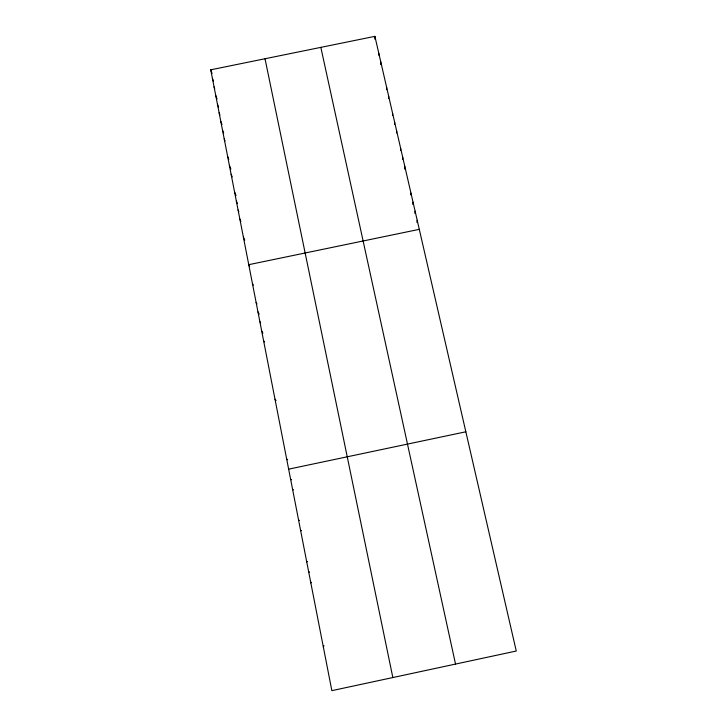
<?xml version="1.0" encoding="UTF-8"?>
<svg xmlns="http://www.w3.org/2000/svg" width="727" height="727" viewBox="0 0 727 727"><rect width="100%" height="100%" fill="white"/><g stroke="black" fill="none" stroke-linecap="round" stroke-linejoin="round"><path stroke-width="1.09" d="M378.785 55.179L378.794 53.289M380.73 64.585L380.757 61.804M386.619 89.721L386.673 87.513M388.591 98.318L388.654 96.146M392.562 115.584L392.644 113.503M394.561 124.272L394.652 122.227M396.56 132.986L396.66 130.978M400.586 150.498L400.713 148.581M402.613 159.304L402.749 157.423M404.566 169.064L404.785 166.301M410.773 194.836L410.955 193.128M412.772 204.351L413.027 202.133M414.835 213.329L415.108 211.166M416.907 222.344L417.189 220.236M323.351 647.048L323.942 645.703M310.838 582.927L311.565 582.3M308.784 572.385L309.529 571.876M306.739 561.88L307.494 561.489M288.646 469.16L465.843 431.793M419.288 229.341L248.761 264.683L249.643 266.491M210.739 69.81L374.905 36.35L516.261 651.028L331.857 690.65L210.739 69.81L212.066 73.454M300.642 530.619L301.46 530.565M298.624 520.278L299.46 520.341M292.618 489.489L293.517 489.889M290.627 479.311L291.554 479.811M286.674 459.055L287.638 459.773M275.006 399.214L276.078 400.559M263.592 340.699L264.374 341.999M261.711 331.076L262.91 333.13M259.839 321.488L260.657 322.915M257.976 311.928L259.212 314.173M256.122 302.414L256.958 303.968M252.423 283.475L253.287 285.166M243.4 237.202L244.772 240.192M239.855 219.054L240.91 221.417M238.092 210.021L238.801 211.648M236.339 201.025L237.411 203.524M234.594 192.064L236.039 195.481M231.113 174.226L232.222 176.915M229.378 165.356L230.877 169.028M227.66 156.514L228.787 159.331M224.225 138.93L224.997 140.893M222.517 130.188L223.68 133.186M220.817 121.473L221.999 124.535M219.127 112.785L219.917 114.866M217.437 104.125L218.636 107.314M215.755 95.501L217.046 98.963M214.074 86.904L214.729 88.667M212.402 78.343L213.393 81.033M320.834 47.373L455.538 664.078M265.019 58.742L392.844 677.546M374.905 36.35L374.914 39.276"/></g></svg>
